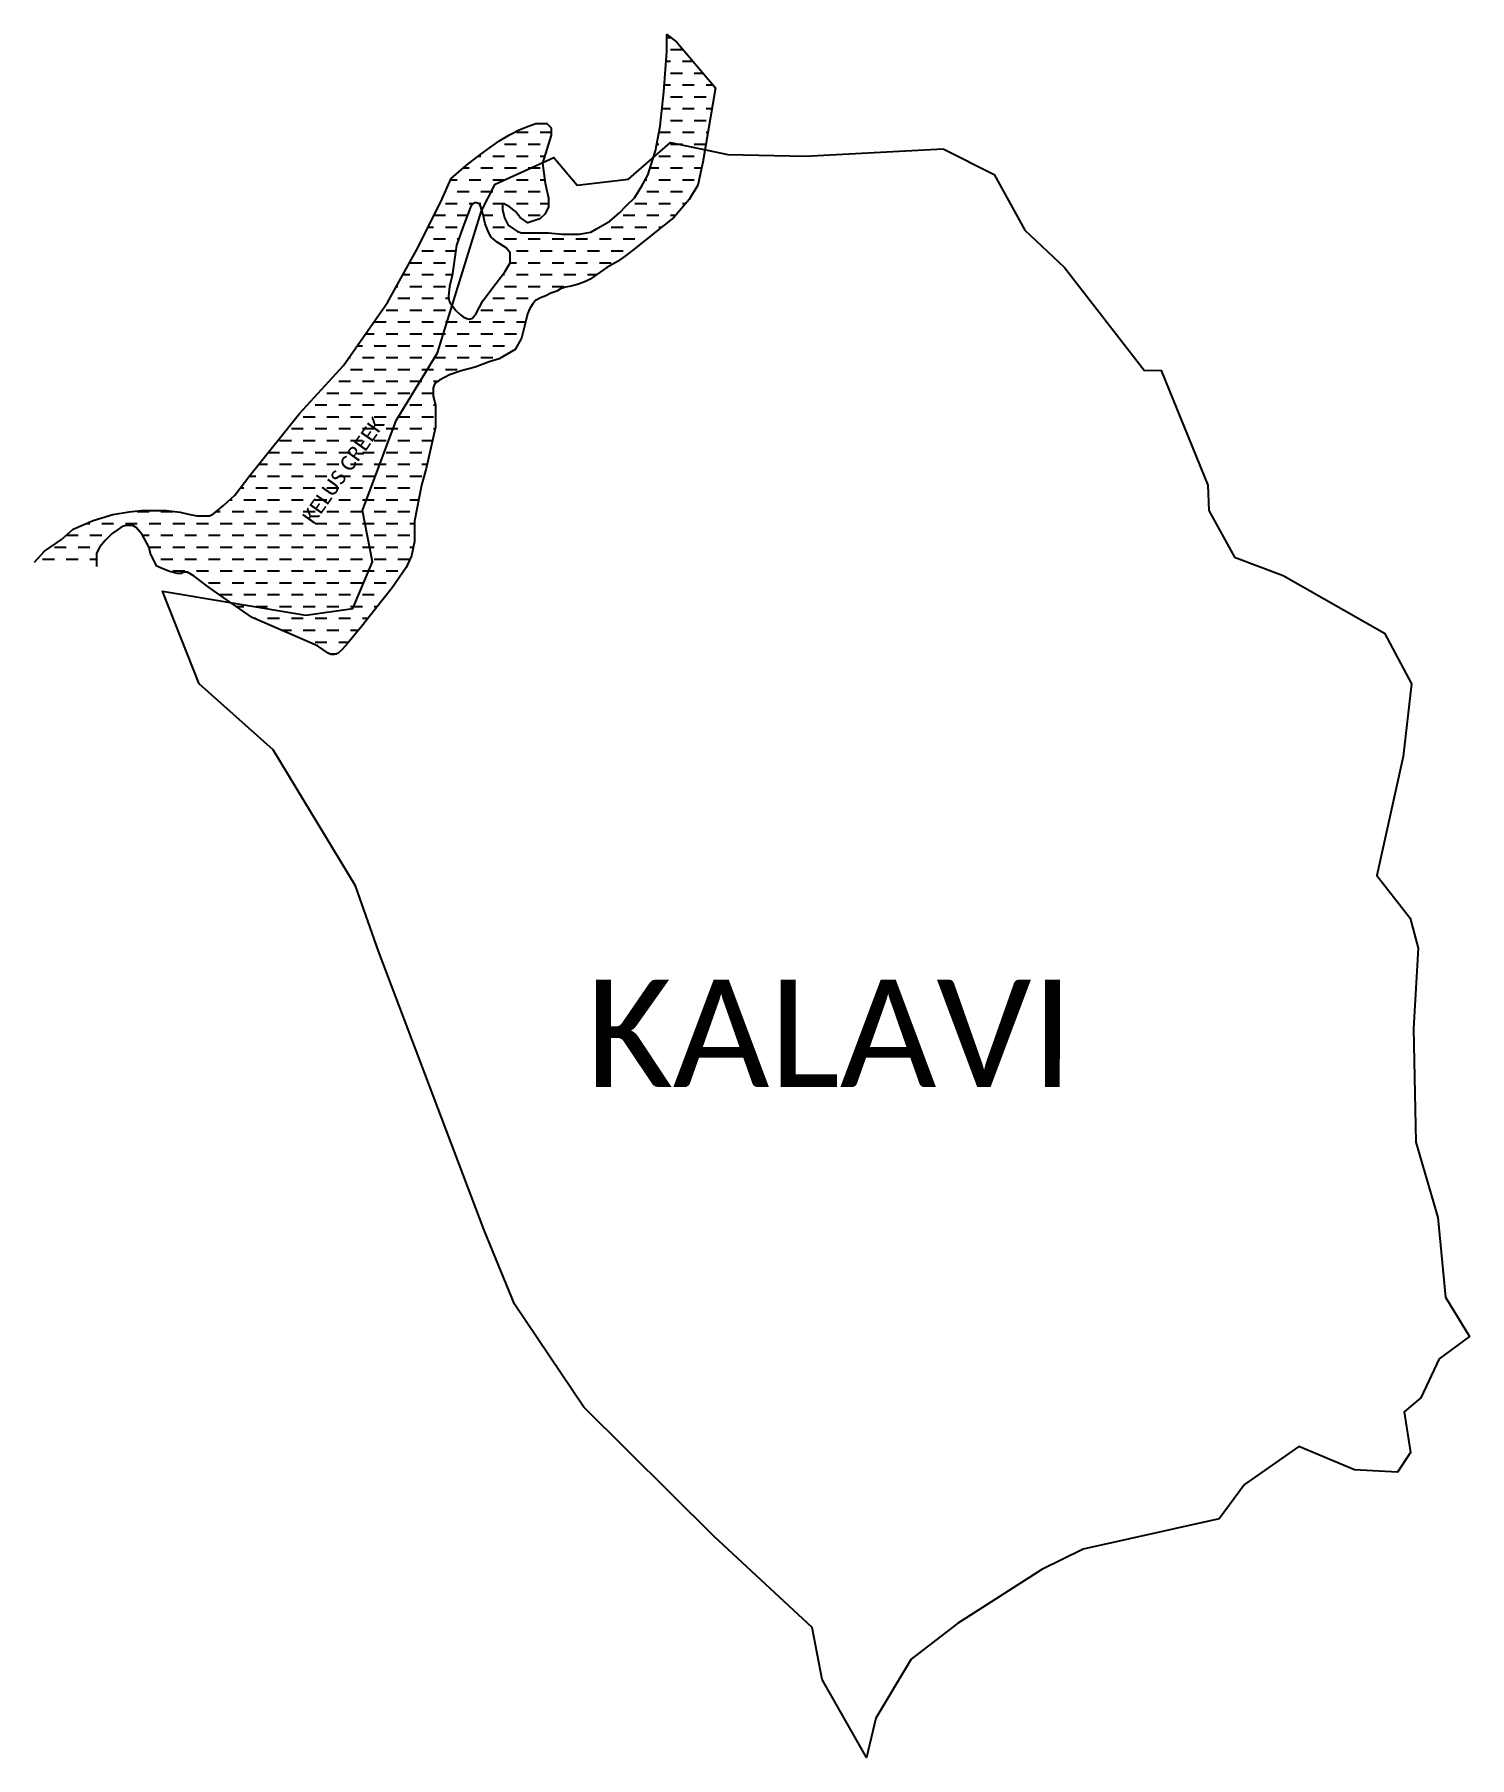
# Model space of a CAD drawing. Header units: metres. Extents: x 348620 to 350543, y 1757901 to 1760208.
import ezdxf

# ---------------------------------------------------------------- set-up
doc = ezdxf.new("R2010")
doc.units = ezdxf.units.M
doc.header["$MEASUREMENT"] = 0
for name, color, linetype in [('CREEK', 132, 'Continuous'), ('village', 3, 'Continuous'), ('VILLAGE NAME', 250, 'Continuous')]:
    doc.layers.add(name, color=color, linetype=linetype)
doc.layers.add('CREEK TEXT', color=7, linetype='Continuous', true_color=0x000000)

msp = doc.modelspace()

# ---------------------------------------------------------------- hatches: boundary and pattern name
at = {"layer": 'CREEK'}
h = msp.add_hatch(dxfattribs=at)
h.set_pattern_fill('DASH', color=256, scale=5)
h.set_pattern_definition([(0, (0, 0), (15.875, 15.875), [15.875, -15.875])])
h.paths.add_polyline_path([(349138.5, 1759604.5), (349144.7, 1759627.1), (349157.5, 1759682.3), (349157.5, 1759711.8), (349154.1, 1759723.6), (349154.1, 1759735), (349156.7, 1759740.8), (349162.9, 1759745.3), (349176.1, 1759752.3), (349191.7, 1759757.8), (349210.7, 1759762.7), (349229.1, 1759769.6), (349242.7, 1759773.8), (349264.1, 1759786.4), (349272.7, 1759801.5), (349278.1, 1759822.9), (349280.7, 1759833.9), (349284, 1759841.1), (349287.9, 1759847.6), (349291.5, 1759851.8), (349297.9, 1759855.3), (349305, 1759858.1), (349311.8, 1759861.9), (349319.8, 1759864.4), (349325, 1759867.6), (349331.5, 1759869.6), (349339, 1759870.9), (349349.1, 1759873.7), (349358.2, 1759877.4), (349364.4, 1759880.6), (349386.8, 1759896), (349401, 1759904.2), (349412, 1759911.9), (349425.8, 1759922.4), (349451, 1759942.3), (349476.8, 1759963), (349497.3, 1759987), (349509, 1760006.5), (349515.7, 1760037), (349532.2, 1760136.3), (349479, 1760199.2), (349472.2, 1760204.5), (349467.1, 1760208.2), (349467.1, 1760185.3), (349463.3, 1760131.5), (349458.2, 1760085.5), (349452, 1760052.3), (349442, 1760019.6), (349433.5, 1760004.4), (349424.1, 1759989.2), (349412.7, 1759978.5), (349404, 1759969.2), (349390.9, 1759958.3), (349372.9, 1759947.9), (349365.4, 1759943.3), (349349.9, 1759940.6), (349340.6, 1759940.6), (349327, 1759940.6), (349308.7, 1759942.3), (349291.9, 1759942.3), (349279, 1759942.3), (349272.8, 1759942.3), (349267.4, 1759944.3), (349261.8, 1759947.7), (349254.6, 1759952.8), (349249.7, 1759962.4), (349247.2, 1759973.6), (349247.2, 1759981.2), (349249, 1759981.2), (349255.9, 1759977.9), (349264.6, 1759971), (349270.8, 1759963.1), (349281.3, 1759955.9), (349297.3, 1759961.3), (349303.9, 1759967.3), (349308.6, 1759976.7), (349308.6, 1759989), (349304.4, 1760009.1), (349300.6, 1760035.8), (349312.5, 1760073.1), (349312.5, 1760083), (349306.6, 1760089), (349298.5, 1760089), (349291.6, 1760089), (349281.9, 1760085.3), (349269.7, 1760080.3), (349256.7, 1760073.8), (349242.2, 1760065.1), (349218.3, 1760047.7), (349198.5, 1760032.9), (349178.6, 1760015.4), (349164.5, 1759984.1), (349132.1, 1759919.2), (349092.9, 1759849.2), (349034.1, 1759764.9), (348975.2, 1759700.4), (348908.5, 1759617.3), (348888.4, 1759591.2), (348873.4, 1759577.3), (348860.1, 1759566.4), (348854.5, 1759563.7), (348844.5, 1759563.7), (348837.7, 1759563.7), (348826.7, 1759565.9), (348815.2, 1759568.4), (348796.4, 1759570.6), (348783.9, 1759570.6), (348762.9, 1759570.6), (348746.8, 1759568.9), (348725.1, 1759565.3), (348698.6, 1759557.1), (348671.9, 1759545.6), (348656.2, 1759532), (348633.5, 1759516.1), (348621.5, 1759502.9), (348633.3, 1759502.9), (348653.6, 1759503.4), (348677.6, 1759501.1), (348703.2, 1759496.9), (348703.2, 1759513.7), (348707.5, 1759521.9), (348715.1, 1759530.7), (348724.4, 1759539.9), (348732.5, 1759545.6), (348737.6, 1759549), (348742.9, 1759550.5), (348747.5, 1759550.5), (348751.7, 1759550.5), (348756.6, 1759547.8), (348764.3, 1759538.5), (348773.6, 1759520.9), (348775.7, 1759512.6), (348783.9, 1759496.3), (348791.1, 1759492.8), (348801.1, 1759488.8), (348811.4, 1759486.4), (348816.7, 1759486.4), (348820.1, 1759487.9), (348825.2, 1759487.9), (348834.1, 1759482.8), (348852.9, 1759468.4), (348878.3, 1759450.4), (348911.9, 1759427.4), (348999.5, 1759389.2), (349013.4, 1759379.5), (349017.7, 1759377.8), (349021.7, 1759377.8), (349026.6, 1759379.1), (349032.5, 1759384.4), (349039.7, 1759392.4), (349058.6, 1759415.9), (349076.8, 1759439), (349099.2, 1759466.9), (349118.1, 1759494.2), (349125.2, 1759509.9), (349129.2, 1759529.3), (349129.2, 1759556.3)])
h.paths.add_polyline_path([(349190.9, 1759832.5), (349184.8, 1759838.7), (349181, 1759843.4), (349177.1, 1759847.9), (349175.5, 1759851.5), (349175.1, 1759854), (349174.6, 1759857.4), (349176.1, 1759871.2), (349179.6, 1759884.9), (349185.4, 1759925.9), (349195.6, 1759954.5), (349204.2, 1759977.1), (349207, 1759981), (349210.1, 1759982.8), (349212.5, 1759982.7), (349215.9, 1759981.7), (349217.7, 1759978.8), (349219, 1759974.3), (349221.2, 1759966.7), (349223.9, 1759954.4), (349228.2, 1759943.4), (349231.9, 1759936.6), (349239.8, 1759930), (349252.2, 1759922.4), (349257.5, 1759915.7), (349257.5, 1759908.5), (349257.5, 1759902.2), (349250.5, 1759890.1), (349238.8, 1759875.1), (349220.7, 1759851.6), (349211.9, 1759834.5), (349206.8, 1759828.1), (349202.6, 1759826.9), (349199.2, 1759827.8), (349194.6, 1759830.1)], flags=16)
h.paths.add_polyline_path([(349001.1, 1759537.5), (349104.1, 1759682.6), (349064.6, 1759710.6), (348961.6, 1759565.6)], flags=24)

# ---------------------------------------------------------------- linework, layer by layer
at = {"layer": 'CREEK', "flags": 128}
msp.add_lwpolyline([(348620.1, 1759501.4), (348633.5, 1759516.1), (348656.2, 1759532), (348671.9, 1759545.6), (348698.6, 1759557.1), (348725.1, 1759565.3), (348746.8, 1759568.9), (348762.9, 1759570.6), (348783.9, 1759570.6), (348796.4, 1759570.6), (348815.2, 1759568.4), (348826.7, 1759565.9), (348837.7, 1759563.7), (348844.5, 1759563.7), (348854.5, 1759563.7), (348860.1, 1759566.4), (348873.4, 1759577.3), (348888.4, 1759591.2), (348908.5, 1759617.3), (348975.2, 1759700.4), (349034.1, 1759764.9), (349092.9, 1759849.2), (349132.1, 1759919.2), (349164.5, 1759984.1), (349178.6, 1760015.4), (349198.5, 1760032.9), (349218.3, 1760047.7), (349242.2, 1760065.1), (349256.7, 1760073.8), (349269.7, 1760080.3), (349281.9, 1760085.3), (349291.6, 1760089), (349298.5, 1760089), (349306.6, 1760089), (349312.5, 1760083), (349312.5, 1760073.1), (349300.6, 1760035.8), (349304.4, 1760009.1), (349308.6, 1759989), (349308.6, 1759976.7), (349303.9, 1759967.3), (349297.3, 1759961.3), (349281.3, 1759955.9), (349270.8, 1759963.1), (349264.6, 1759971), (349255.9, 1759977.9), (349249, 1759981.2), (349247.2, 1759981.2), (349247.2, 1759973.6), (349249.7, 1759962.4), (349254.6, 1759952.8), (349261.8, 1759947.7), (349267.4, 1759944.3), (349272.8, 1759942.3), (349279, 1759942.3), (349291.9, 1759942.3), (349308.7, 1759942.3), (349327, 1759940.6), (349340.6, 1759940.6), (349349.9, 1759940.6), (349365.4, 1759943.3), (349372.9, 1759947.9), (349390.9, 1759958.3), (349404, 1759969.2), (349412.7, 1759978.5), (349424.1, 1759989.2), (349433.5, 1760004.4), (349442, 1760019.6), (349452, 1760052.3), (349458.2, 1760085.5), (349463.3, 1760131.5), (349467.1, 1760185.3), (349467.1, 1760208.2), (349480.4, 1760198.5), (349532.3, 1760136.8), (349515.7, 1760037), (349509, 1760006.5), (349497.3, 1759987), (349476.8, 1759963), (349451, 1759942.3), (349425.8, 1759922.4), (349412, 1759911.9), (349401, 1759904.2), (349386.8, 1759896), (349364.4, 1759880.6), (349358.2, 1759877.4), (349349.1, 1759873.7), (349339, 1759870.9), (349331.5, 1759869.6), (349325, 1759867.6), (349319.8, 1759864.4), (349311.8, 1759861.9), (349305, 1759858.1), (349297.9, 1759855.3), (349291.5, 1759851.8), (349287.9, 1759847.6), (349284, 1759841.1), (349280.7, 1759833.9), (349278.1, 1759822.9), (349272.7, 1759801.5), (349264.1, 1759786.4), (349242.7, 1759773.8), (349229.1, 1759769.6), (349210.7, 1759762.7), (349191.7, 1759757.8), (349176.1, 1759752.3), (349162.9, 1759745.3), (349156.7, 1759740.8), (349154.1, 1759735), (349154.1, 1759723.6), (349157.5, 1759711.8), (349157.5, 1759682.3), (349144.7, 1759627.1), (349138.5, 1759604.5), (349129.2, 1759556.3), (349129.2, 1759529.3), (349125.2, 1759509.9), (349118.1, 1759494.2), (349099.2, 1759466.9), (349076.8, 1759439), (349058.6, 1759415.9), (349039.7, 1759392.4), (349032.5, 1759384.4), (349026.6, 1759379.1), (349021.7, 1759377.8), (349017.7, 1759377.8), (349013.4, 1759379.5), (348999.5, 1759389.2), (348911.9, 1759427.4), (348878.3, 1759450.4), (348852.9, 1759468.4), (348834.1, 1759482.8), (348825.2, 1759487.9), (348820.1, 1759487.9), (348816.7, 1759486.4), (348811.4, 1759486.4), (348801.1, 1759488.8), (348791.1, 1759492.8), (348783.9, 1759496.3), (348775.7, 1759512.6), (348773.6, 1759520.9), (348764.3, 1759538.5), (348756.6, 1759547.8), (348751.7, 1759550.5), (348747.5, 1759550.5), (348742.9, 1759550.5), (348737.6, 1759549), (348732.5, 1759545.6), (348724.4, 1759539.9), (348715.1, 1759530.7), (348707.5, 1759521.9), (348703.2, 1759513.7), (348703.2, 1759495.6)], dxfattribs=at)
msp.add_lwpolyline([(349177.1, 1759847.9), (349181, 1759843.4), (349184.8, 1759838.7), (349190.9, 1759832.5), (349194.6, 1759830.1), (349199.2, 1759827.8), (349202.6, 1759826.9), (349206.8, 1759828.1), (349211.9, 1759834.5), (349220.7, 1759851.6), (349238.8, 1759875.1), (349250.5, 1759890.1), (349257.5, 1759902.2), (349257.5, 1759908.5), (349257.5, 1759915.7), (349252.2, 1759922.4), (349239.8, 1759930), (349231.9, 1759936.6), (349228.2, 1759943.4), (349223.9, 1759954.4), (349221.2, 1759966.7), (349219, 1759974.3), (349217.7, 1759978.8), (349215.9, 1759981.7), (349212.5, 1759982.7), (349210.1, 1759982.8), (349207, 1759981), (349204.2, 1759977.1), (349195.6, 1759954.5), (349185.4, 1759925.9), (349179.6, 1759884.9), (349176.1, 1759871.2), (349174.6, 1759857.4), (349175.1, 1759854), (349175.5, 1759851.5), (349175.5, 1759851.5), (349177.1, 1759847.9)], close=True, dxfattribs=at)
at = {"layer": 'CREEK', "const_width": 0.1}
msp.add_lwpolyline([(348706.6, 1759524.9), (348705.7, 1759524.2)], dxfattribs=at)
at = {"layer": 'village', "color": 3, "true_color": 0x00ff00}
msp.add_polyline3d([(350470.6, 1758724.6, 0), (350500.4, 1758624, 0), (350510.6, 1758517.1, 0), (350542.7, 1758464.6, 0), (350502, 1758434.3, 0), (350477.5, 1758382.1, 0), (350455.3, 1758363.4, 0), (350463.5, 1758309.2, 0), (350446.3, 1758282.7, 0), (350388.5, 1758285.8, 0), (350314, 1758317.1, 0), (350241.3, 1758266.1, 0), (350207.2, 1758220.1, 0), (350025.2, 1758179.8, 0), (349969.9, 1758152.3, 0), (349856.7, 1758080, 0), (349794.8, 1758032.2, 0), (349747.4, 1757953.4, 0), (349734.7, 1757900.5, 0), (349675.2, 1758005, 0), (349662, 1758074.7, 0), (349530.6, 1758196.4, 0), (349356.1, 1758369.9, 0), (349263.1, 1758507.5, 0), (349222.5, 1758606.7, 0), (349081.1, 1758980.4, 0), (349050.4, 1759067.9, 0), (348939.9, 1759250.1, 0), (348840.7, 1759338.4, 0), (348791.8, 1759462.7, 0), (348983.8, 1759430.5, 0), (349046.7, 1759439.3, 0), (349073, 1759502.1, 0), (349059.7, 1759570.5, 0), (349104.5, 1759691.1, 0), (349160.3, 1759781.7, 0), (349219.2, 1759972.2, 0), (349237.5, 1760007.9, 0), (349315.8, 1760043.3, 0), (349347.4, 1760006.5, 0), (349415.9, 1760014.3, 0), (349472.1, 1760063.4, 0), (349549.1, 1760047.6, 0), (349652.8, 1760045.3, 0), (349837.5, 1760055.2, 0), (349905.7, 1760020.7, 0), (349946.8, 1759946.2, 0), (350000, 1759896.3, 0), (350106.6, 1759758.6, 0), (350129.4, 1759758.1, 0), (350192.3, 1759604.7, 0), (350193.6, 1759570.6, 0), (350227.6, 1759508.2, 0), (350293.2, 1759483.5, 0), (350428.6, 1759406.3, 0), (350464.9, 1759338.3, 0), (350453.9, 1759241.4, 0), (350418.7, 1759081.7, 0), (350463.1, 1759024.6, 0), (350473.8, 1758984.6, 0), (350467.4, 1758876.7, 0)], close=True, dxfattribs=at)
msp.add_polyline3d([(350470.6, 1758724.6, 0), (350500.4, 1758624, 0), (350510.6, 1758517.1, 0), (350542.7, 1758464.6, 0), (350502, 1758434.3, 0), (350477.5, 1758382.1, 0), (350455.3, 1758363.4, 0), (350463.5, 1758309.2, 0), (350446.3, 1758282.7, 0), (350388.5, 1758285.8, 0), (350314, 1758317.1, 0), (350241.3, 1758266.1, 0), (350207.2, 1758220.1, 0), (350025.2, 1758179.8, 0), (349969.9, 1758152.3, 0), (349856.7, 1758080, 0), (349794.8, 1758032.2, 0), (349747.4, 1757953.4, 0), (349734.7, 1757900.5, 0), (349675.2, 1758005, 0), (349662, 1758074.7, 0), (349530.6, 1758196.4, 0), (349356.1, 1758369.9, 0), (349263.1, 1758507.5, 0), (349222.5, 1758606.7, 0), (349081.1, 1758980.4, 0), (349050.4, 1759067.9, 0), (348939.9, 1759250.1, 0), (348840.7, 1759338.4, 0), (348791.8, 1759462.7, 0), (348983.8, 1759430.5, 0), (349046.7, 1759439.3, 0), (349073, 1759502.1, 0), (349059.7, 1759570.5, 0), (349104.5, 1759691.1, 0), (349160.3, 1759781.7, 0), (349219.2, 1759972.2, 0), (349237.5, 1760007.9, 0), (349315.8, 1760043.3, 0), (349347.4, 1760006.5, 0), (349415.9, 1760014.3, 0), (349472.1, 1760063.4, 0), (349549.1, 1760047.6, 0), (349652.8, 1760045.3, 0), (349837.5, 1760055.2, 0), (349905.7, 1760020.7, 0), (349946.8, 1759946.2, 0), (350000, 1759896.3, 0), (350106.6, 1759758.6, 0), (350129.4, 1759758.1, 0), (350192.3, 1759604.7, 0), (350193.6, 1759570.6, 0), (350227.6, 1759508.2, 0), (350293.2, 1759483.5, 0), (350428.6, 1759406.3, 0), (350464.9, 1759338.3, 0), (350453.9, 1759241.4, 0), (350418.7, 1759081.7, 0), (350463.1, 1759024.6, 0), (350473.8, 1758984.6, 0), (350467.4, 1758876.7, 0)], close=True, dxfattribs=at)

# ---------------------------------------------------------------- texts
at = {"layer": 'CREEK TEXT', "insert": (348855.6, 1759390.6), "char_height": 20, "attachment_point": 1, "rotation": 54.6345}
msp.add_mtext_dynamic_manual_height_columns('\\pxqc;{\\fCalibri|b0|i0|c0|p34;KELUS CREEK}', width=587.816, gutter_width=1, heights=[0], dxfattribs=at)
at = {"layer": 'VILLAGE NAME', "insert": (349358.9, 1758942.4), "char_height": 143.7, "attachment_point": 1, "rotation": 359.9793}
msp.add_mtext_dynamic_manual_height_columns('{\\fCalibri|b0|i0|c0|p34;KALAVI}', width=1418, gutter_width=718.5, heights=[0], dxfattribs=at)

doc.saveas('drawing.dxf')
